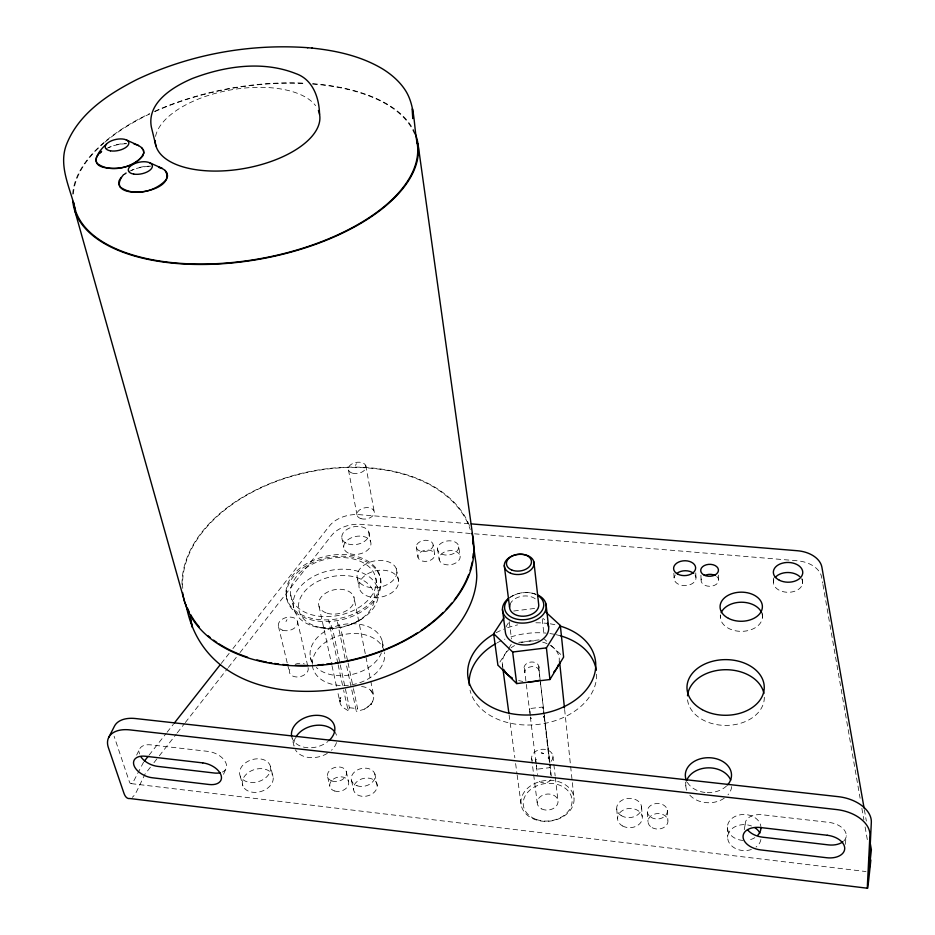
<?xml version="1.0" encoding="UTF-8"?>
<svg xmlns="http://www.w3.org/2000/svg" width="935" height="935" viewBox="0 0 935 935"><rect width="100%" height="100%" fill="white"/><g stroke="black" fill="none" stroke-linecap="round" stroke-linejoin="round"><path stroke-width="0.7" stroke-dasharray="4.67 3.51" d="M339.861 700.479L339.849 701.18L340.153 697.767L339.697 700.899M340.632 700.841C340.445 702.921 339.709 699.287 340.2 701.414L340.2 700.724M802.546 583.604L802.616 577.842M539.133 670.839A7.188 5.072 -7.1 0 0 531.396 666.667A7.188 5.072 -7.1 0 0 524.862 672.581C519.054 660.11 541.786 657.609 539.133 670.839L543.819 711.161M544.112 716.724C543.13 715.135 543.574 718.314 544.077 716.49M530.192 715.696L529.97 708.555L542.417 707.059L543.784 714.036M529.409 709.279L529.829 708.788M530.496 718.267C531.337 716.888 531.22 719.459 530.542 718.384M548.81 758.098C547.922 756.497 548.226 759.594 548.787 757.876M549.558 767.448L549.979 766.981L549.429 767.693L537.239 769.166L536.246 764.748M845.24 844.352L846.28 835.75M530.729 718.571L530.648 717.928L531.162 718.372M548.167 757.876L548.67 758.308L548.6 757.677M744.272 829.696L745.23 824.051M370.844 704.464L372.773 701.495M340.457 698.223L340.924 697.545M543.843 717.04L543.889 716.303L543.492 716.865M536.222 759.337L535.837 759.886L535.884 759.162M353.43 688.674L357.614 708.625L356.387 711.523L346.254 664.201M340.293 665.019L349.409 707.748L348.159 710.647L343.659 690.416M372.562 701.729L373.719 698.223L373.568 694.997L353.851 596.834M223.512 774.297L225.767 769.166M550.411 775.08L550.283 767.273M136.627 755.106L139.724 748.806M285.981 621.576L286.987 619.671M355.464 465.431L356.364 463.725M370.868 704.055L370.529 704.674L371.394 703.693M370.669 704.651L371.031 704.043M511.246 644.39L497.899 665.159M371.172 704.008L365.024 709.034L356.387 711.523M150.371 767.261L144.995 774.145L136.872 790.975A22.265 8.906 -81.3 0 1 132.221 797.345M153.959 762.679L158.436 756.941M159.336 755.796L176.364 734.01M177.264 732.853L184.44 723.678M185.329 722.533L227.462 668.63M228.362 667.485L239.126 653.717M240.014 652.572L331.458 535.591A26.028 16.888 -11 0 1 361.109 524.348L473.04 533.698M143.604 762.095L133.623 781.216A7.223 2.887 -81.3 0 1 129.416 781.87L114.105 736.254M149.027 755.211L166.161 733.426M167.073 732.28L173.384 724.251M221.209 663.488L229.32 653.168M232.932 648.586L329.482 525.914A26.145 16.865 -11 0 1 359.262 514.659L468.412 523.647M542.429 707.234L542.954 707.62M537.064 768.932L536.713 768.605M361.331 619.204L350.695 624.557M368.635 706.533L364.475 708.999M128.785 171.549L134.126 169.247A24.859 12.132 -11.7 0 1 150.839 166.395M106.006 148.7L111.265 146.479A24.38 11.617 -11.8 0 1 128.749 143.733M131.461 170.392L134.126 169.247M108.635 147.59L111.265 146.479M512.286 595.946L513.35 595.49M539.086 639.867L518.785 642.357M513.736 611.011L538.104 608.019M348.089 710.647L342.105 706.848L340.375 704.043L337.535 691.175M333.737 628.343L317.409 627.256M361.565 686.559C366.637 686.839 372.188 689.761 373.568 694.997L370.202 689.726M474.489 533.815L797.216 560.778A27.688 18.677 1 0 1 821.69 577.386L822.683 583.124M349.409 707.748L357.614 708.625M131.309 783.635L866.02 871.56M532.038 593.211L533.16 593.386M560.719 654.418L550.808 645.15M544.497 639.189L546.601 641.176M240.225 776.144L242.948 785.973M270.437 766.443A15.895 11.442 -16.9 0 1 249.879 782.408A15.895 11.442 -16.9 0 1 245.04 763.182A15.895 11.442 -16.9 0 1 270.437 766.443L272.997 776.295A15.813 11.442 -17 0 1 252.567 792.249A15.813 11.442 -17 0 1 247.728 773.011A15.813 11.442 -17 0 1 272.997 776.295M290.727 595.104L294.583 611.011M278.466 626.508L287.29 663.266M287.629 664.68L289.324 671.739M286.122 595.174L286.507 596.846M327.671 776.938L329.821 786.241M297.47 621.272L307.79 666.234M310.432 657.399L312.664 667.216A36.64 25.409 -12.4 0 0 353.196 684.502A36.64 25.409 -12.4 0 0 384.449 652.513M319.01 606.312L331.668 664.294M331.983 665.708L337.231 689.761M346.289 771.527L348.381 781.134M351.56 780.643L353.547 789.818M337.851 663.347L328.699 620.618A58.274 18.49 -83.6 0 1 333.608 633.673L339.989 663.593M338.154 664.773L343.344 688.99M345.062 658.497L337.266 621.436A58.344 18.256 -83.6 0 1 342.093 634.503L347.762 661.594M348.065 663.02L353.138 687.248M374.83 773.864L377.226 785.622A12.062 8.976 -13.7 0 1 359.73 795.814A12.062 8.976 -13.7 0 1 359.005 780.164A12.062 8.976 -13.7 0 1 377.226 785.622M341.824 537.824L343.764 547.524M382.275 641.281L383.888 649.72M348.498 470.141L356.983 514.811M396.288 568.69L398.637 581.196A20.044 13.382 -10.8 0 1 369.652 596.787A20.044 13.382 -10.8 0 1 368.133 573.552A20.044 13.382 -10.8 0 1 398.637 581.196M380.405 578.04A47.954 31.837 -12 0 1 314.534 618.97A47.954 31.837 -12 0 1 305.102 564.611A47.954 31.837 -12 0 1 380.405 578.04L380.72 579.712A47.919 31.848 -12 0 1 314.908 620.653A47.919 31.848 -12 0 1 305.476 566.283A47.919 31.848 -12 0 1 380.72 579.712M368.834 532.108L370.657 541.821M375.788 578.111A43.384 28.798 -12 0 1 317.281 615.99A43.384 28.798 -12 0 1 306.972 567.183A43.384 28.798 -12 0 1 375.788 578.111L377.787 588.98M365.76 465.595L374.129 511.2M357.591 579.256L359.192 587.951M864.349 809.616L866.359 821.082M822.94 584.562L860.118 798.291M861.871 808.331L863.87 819.808M865.109 826.972L867.61 841.325M416.274 546.694L418.038 557.459M433.185 545.128A8.52 5.598 -9.3 0 1 420.54 551.218A8.52 5.598 -9.3 0 1 420.469 541.458A8.52 5.598 -9.3 0 1 433.185 545.128L434.717 554.619A8.473 5.61 -9.3 0 1 422.55 561.105A8.473 5.61 -9.3 0 1 421.697 551.416A8.473 5.61 -9.3 0 1 434.717 554.619M437.557 548.903L439.275 559.925M458.734 546.928A10.659 7.036 -8.7 0 1 442.991 554.572A10.659 7.036 -8.7 0 1 442.711 542.335A10.659 7.036 -8.7 0 1 458.734 546.928L460.149 556.36A10.612 7.048 -8.7 0 1 445.002 564.506A10.612 7.048 -8.7 0 1 443.751 552.363A10.612 7.048 -8.7 0 1 460.149 556.36M502.364 664.61L502.75 667.485M509.084 714.796L514.858 757.817M515.617 763.556L516.962 773.596M517.16 775.021L521.192 805.14M509.271 621.717L511.468 638.874M531.641 758.577L537.216 802.791M524.336 668.198L537.461 774.659M536.082 763.463L535.65 759.711M543.983 712.61L549.85 763.018M550.014 764.456L551.346 775.98M538.572 666.48L544.088 713.989M544.264 715.439L550.119 765.835M544.112 716.596L549.815 765.543M552.901 755.971L553.707 763.112M553.871 764.538L555.168 775.968M555.332 777.394L557.926 800.255M542.253 619.134L544.018 634.888M564.623 709.455L574.043 798.665A26.659 20.43 -6.8 0 1 535.206 819.609A26.659 20.43 -6.8 0 1 533.219 784.255A26.659 20.43 -6.8 0 1 574.043 798.665M616.714 809.032L617.521 818.394M647.347 812.071L647.99 821.585M641.574 806.835L642.216 816.419M667.333 810.306L667.847 820.007M673.866 573.202L674.1 578.601M685.659 782.092L685.811 785.879M695.769 572.875L695.967 578.613M700.923 575.2L701.086 580.658M718.536 575.072L718.688 580.682M727.407 827.089L727.664 837.222M762.341 613.325L762.411 617.649M720.324 614.938L720.359 617.509M773.374 578.017L773.374 582.33M532.26 760.587A10.706 8.018 -6.8 0 1 544.077 749.286A10.706 8.018 -6.8 0 1 550.516 761.99M522.864 681.405A28.611 20.301 -6.8 0 1 518.621 680.516M502.89 667.228A28.611 20.301 -6.8 0 1 509.072 649.439M511.094 647.791A28.611 20.301 -6.8 0 1 514.53 645.582M521.075 642.777A28.611 20.301 -6.8 0 1 535.615 641.001M542.651 642.146A28.611 20.301 -6.8 0 1 548.903 644.566M550.025 645.197A28.611 20.301 -6.8 0 1 559.165 661.664M509.961 604.629A14.656 10.075 -6.8 0 1 521.099 596.39A14.656 10.075 -6.8 0 1 535.743 599.183M550.879 779.79A6.814 4.546 -7.1 0 1 543.527 782.817A6.814 4.546 -7.1 0 1 537.999 779.077M508.137 598.669A22.008 15.147 -6.8 0 1 537.859 595.022M510.498 597.266A19.67 13.522 -6.8 0 1 536.222 594.672M506.092 626.941A21.774 15.17 -6.8 0 1 510.463 620.863M542.896 618.386A21.774 15.17 -6.8 0 1 544.673 619.812M596.624 674.205A63.977 45.838 -6.8 0 1 538.946 724.321A63.977 45.838 -6.8 0 1 470.036 690.229M497.093 642.871A63.977 45.838 -6.8 0 1 504.935 639.143M511.013 636.922A63.977 45.838 -6.8 0 1 546.087 633.112M549.932 633.568A63.977 45.838 -6.8 0 1 554.969 634.444M556.208 634.713A63.977 45.838 -6.8 0 1 560.357 635.777M336.495 742.565A21.949 15.79 -14.6 0 1 331.469 750.267M327.32 753.388A21.949 15.79 -14.6 0 1 295.39 749.788M295.355 737.984A21.949 15.79 -14.6 0 0 294.034 746.048L291.919 737.493A22.054 15.778 -14.5 0 0 306.61 747.638A22.054 15.778 -14.5 0 0 327.94 741.502M334.216 731.17A21.949 15.79 -14.6 0 1 337.079 738.498M760.903 839.478A16.69 12.985 2 0 1 755.994 847.087M751.389 849.494A16.69 12.985 2 0 1 727.664 837.339A16.69 12.985 2 0 1 751.495 825.979M731.684 786.58A22.978 17.461 0 0 1 727.991 794.844M724.239 798.198A22.978 17.461 0 0 1 689.796 795.147M686.722 790.204A22.978 17.461 0 0 1 686.337 781.531M312.313 664.376A36.64 25.409 -12.4 0 1 344.805 634.362A36.64 25.409 -12.4 0 1 384.156 651.134M695.079 574.978A10.963 7.433 -2.1 0 1 684.736 585.614A10.963 7.433 -2.1 0 1 675.304 574.978M762.072 614.003A21.061 14.574 -0.2 0 1 742.121 631.347A21.061 14.574 -0.2 0 1 720.488 615.078M764.316 697.241A38.44 27.84 -0.1 0 1 727.418 725.385A38.44 27.84 -0.1 0 1 687.529 699.544M716.783 576.486A8.812 5.984 -1.4 0 1 716.339 584.317A8.812 5.984 -1.4 0 1 704.873 585.298A8.812 5.984 -1.4 0 1 702.01 577.748M222.331 772.088A16.234 9.724 22.8 0 0 224.622 760.634A16.234 9.724 22.8 0 0 207.979 751.389L150.897 744.868A16.152 9.56 23.8 0 0 139.49 753.972M801.517 578.718A14.633 9.888 0.9 0 1 789.082 592.276A14.633 9.888 0.9 0 1 773.818 579.875M726.612 785.903A23.095 17.449 -0.1 0 1 706.194 792.541M704.99 792.436A23.095 17.449 -0.1 0 1 686.874 781.473M381.422 652.805A36.816 25.385 -12.3 0 1 352.179 674.427A36.816 25.385 -12.3 0 1 316.299 667.461M312.5 662.751A36.816 25.385 -12.3 0 1 340.714 624.966A36.816 25.385 -12.3 0 1 382.766 646.962M754.837 837.655A16.783 12.996 1.9 0 1 747.217 840.296M742.986 840.425A16.783 12.996 1.9 0 1 727.407 827.183A16.783 12.996 1.9 0 1 743.173 814.49A16.783 12.996 1.9 0 1 760.821 826.061M496.134 632.738A64.293 45.815 -6.8 0 1 503.977 629.08M507.588 627.724A64.293 45.815 -6.8 0 1 517.604 624.884M535.872 622.792A64.293 45.815 -6.8 0 1 548.962 623.633M550.271 623.832A64.293 45.815 -6.8 0 1 555.425 624.825M843.709 841.079A17.753 11.173 9.9 0 0 844.095 829.812A17.753 11.173 9.9 0 0 828.959 822.403L762.446 814.794A17.52 11.056 11.3 0 0 745.873 827.019M308.106 667.637A9.642 6.662 -13.9 0 1 296.477 676.975A9.642 6.662 -13.9 0 1 291.475 666.737M295.285 664.282A9.642 6.662 -13.9 0 1 304.331 663.932M182.769 588.384A147.181 96.34 -11.9 0 1 309.345 471.965A147.181 96.34 -11.9 0 1 470.258 529.596M182.009 584.387A147.777 96.726 -11.9 0 1 310.326 471.415A147.777 96.726 -11.9 0 1 469.931 526.931M72.696 194.129A175.032 86.674 -10.3 0 1 149.413 113.731M154.555 111.358A175.032 86.674 -10.3 0 1 305.745 83.25M312.793 83.706A175.032 86.674 -10.3 0 1 414.976 133.156M73.397 194.024A174.342 86.324 -10.3 0 1 103.843 143.102M104.907 142.19A174.342 86.324 -10.3 0 1 149.775 113.93M154.906 111.569A174.342 86.324 -10.3 0 1 305.523 83.566M312.535 84.021A174.342 86.324 -10.3 0 1 414.836 134.582M116.489 144.726A24.38 11.617 -11.8 0 1 126.342 143.476M139.444 167.435A24.859 12.132 -11.7 0 1 150.734 166.161M155.561 136.393A83.367 39.866 -10.1 0 1 228.28 90.368A83.367 39.866 -10.1 0 1 315.598 105.678M541.751 752.944L541.108 752.92L543.609 753.458L541.751 752.944M541.634 808.927A10.46 8.018 -6.8 0 0 558.02 802.265A10.46 8.018 -6.8 0 0 543.247 794.984A10.46 8.018 -6.8 0 0 541.634 808.927M536.339 819.469A24.509 18.793 -6.8 0 0 572.068 800.22A24.509 18.793 -6.8 0 0 534.551 786.943A24.509 18.793 -6.8 0 0 536.339 819.469M334.672 791.01A9.654 7.129 -14.6 0 0 348.743 782.887A9.654 7.129 -14.6 0 0 334.286 778.528A9.654 7.129 -14.6 0 0 334.672 791.01M652.151 827.685A9.993 7.749 -2 0 0 667.917 821.947A9.993 7.749 -2 0 0 653.869 814.303A9.993 7.749 -2 0 0 652.151 827.685M622.593 825.979A12.412 9.619 -3.2 0 0 642.263 818.838A12.412 9.619 -3.2 0 0 624.942 809.359A12.412 9.619 -3.2 0 0 622.593 825.979M350.181 553.765A13.78 8.964 -11 0 0 370.985 544.041A13.78 8.964 -11 0 0 350.894 537.999A13.78 8.964 -11 0 0 350.181 553.765M366.847 586.759A20.138 13.37 -10.7 0 0 396.919 572.115A20.138 13.37 -10.7 0 0 367.163 563.337A20.138 13.37 -10.7 0 0 366.847 586.759M348.264 544.041A13.838 8.953 -10.9 0 0 369.161 534.329A13.838 8.953 -10.9 0 0 348.989 528.31A13.838 8.953 -10.9 0 0 348.264 544.041M650.982 817.307A10.04 7.749 -2 0 0 667.251 812.328A10.04 7.749 -2 0 0 653.799 804.018A10.04 7.749 -2 0 0 650.982 817.307M331.96 780.982A9.701 7.129 -14.5 0 0 346.546 773.374A9.701 7.129 -14.5 0 0 332.451 768.406A9.701 7.129 -14.5 0 0 331.96 780.982M357.03 785.739A12.132 8.964 -13.6 0 0 375.18 776.179A12.132 8.964 -13.6 0 0 357.404 769.972A12.132 8.964 -13.6 0 0 357.03 785.739M621.156 815.554A12.482 9.619 -3.3 0 0 641.445 809.359A12.482 9.619 -3.3 0 0 624.872 799.039A12.482 9.619 -3.3 0 0 621.156 815.554M352.542 473.203A8.964 5.563 -10.3 0 0 366.017 467.033A8.964 5.563 -10.3 0 0 352.869 463.433A8.964 5.563 -10.3 0 0 352.542 473.203M361.085 518.68A8.777 5.61 -10.5 0 0 374.339 512.59A8.777 5.61 -10.5 0 0 361.518 508.815A8.777 5.61 -10.5 0 0 361.085 518.68M327.133 613.22A18.092 12.12 -12 0 0 354.342 599.954A18.092 12.12 -12 0 0 327.963 591.878A18.092 12.12 -12 0 0 327.133 613.22M282.709 630.248A9.864 6.627 -13.6 0 0 297.669 623.002A9.864 6.627 -13.6 0 0 283.539 618.503A9.864 6.627 -13.6 0 0 282.709 630.248M312.512 625.936A43.139 28.845 -12 0 0 378.348 595.443A43.139 28.845 -12 0 0 316.498 574.967A43.139 28.845 -12 0 0 312.512 625.936M315.668 626.24A38.475 25.783 -12.1 0 0 374.432 599.066A38.475 25.783 -12.1 0 0 319.326 580.682A38.475 25.783 -12.1 0 0 315.668 626.24"/><path stroke-width="1.4" d="M870.859 859.966L868.79 879.204A24.403 0.678 -85.1 0 1 867.505 883.154L869.912 835.387A34.198 21.54 9.7 0 0 836.591 809.558L129.907 729.896A31.019 18.303 24.1 0 0 108.366 747.556L123.911 793.16A22.265 8.906 -81.3 0 0 129.778 798.513L867.563 888.25M106.403 144.177C99.776 149.834 88.802 163.52 103.247 167.295C117.249 170.252 137.34 167.377 143.803 152.989L143.511 150.325L141.536 147.601A24.38 11.617 -11.8 0 0 138.322 145.626M108.635 737.598L114.397 726.296A30.832 18.338 24.2 0 1 135.598 718.547L838.228 796.655A33.976 21.563 9.6 0 1 871.326 822.414L868.919 871.899L871.385 849.751L870.123 842.587M123.478 174.728C100.664 202.708 179.719 193.919 165.121 170.474A24.859 12.132 -11.7 0 0 158.529 167.318M504 617.813L493.622 633.673L497.899 665.159L516.704 683.59L549.944 679.523L563.618 657.118L560.346 625.503L546.075 612.367M549.944 679.523L546.414 647.885L560.346 625.503M144.516 760.95L148.116 756.357M174.284 723.106L220.298 664.633M99.133 153.515L101.599 151.4L99.145 153.644M121.036 177.44L119.107 180.665L118.687 183.809L119.797 186.684C133.273 197.203 155.911 191.757 166.477 179.31L167.552 176.096L167.084 173.092L165.121 170.474M97.649 154.929L98.327 154.38L96.387 157.489L95.919 160.516L96.948 163.274C110.201 173.419 132.139 167.973 142.693 156.075L143.803 152.989L143.394 150.103L141.536 147.601M124.332 174.331L126.12 173.045M493.622 633.673L512.66 652.022L546.414 647.885M307.849 47.708L307.323 47.662C249.306 43.571 190.132 54.417 137.515 79.241L137.013 79.475C108.74 93.862 79.311 113.018 66.876 143.581C57.538 165.916 70.885 189.022 75.525 210.632M471.322 523.892L797.321 550.727A27.816 18.653 0.9 0 1 821.912 567.3L864.104 808.179M311.799 48.071C336.401 50.595 361.319 56.147 382.731 69.015C391.146 74.262 398.871 80.842 404.528 89.059C415.608 104.989 413.434 125.746 417.314 143.873M307.323 47.662L312.348 48.117M149.577 162.713L162.071 168.335A24.859 12.132 -11.7 0 0 158.716 167.143M126.167 139.864L138.579 145.533A24.38 11.617 -11.8 0 0 134.114 144.119M74.835 210.807L185.06 603.262M186.007 604.419C207.734 726.179 390.07 705.037 452.248 632.644L452.645 632.177C466.226 616.457 476.266 596.822 476.792 575.703L476.125 564.436L472.713 540.044A147.181 96.34 -11.9 0 1 473.18 544.077M155.923 145.848L151.341 126.973C146.783 102.815 172.776 86.967 191.511 78.867L191.956 78.657C224.435 66.151 262.454 60.389 295.67 73.549C312.839 79.346 319.186 97.684 319.56 114.35M417.992 143.78L473.297 539.962M502.936 668.911L508.897 713.37M512.66 652.022L516.704 683.59M502.457 609.445L505.367 632.235A21.774 15.17 -6.8 0 0 531.688 644.308A21.774 15.17 -6.8 0 0 547.326 623.154M504.281 565.546L509.563 607.177M533.897 561.923L538.595 603.624A14.656 10.075 -6.8 0 1 523.588 616.223A14.656 10.075 -6.8 0 1 509.961 604.629M546.028 604.115L548.6 626.941M559.609 661.98L564.471 708.017M558.569 664.329A28.611 20.301 -6.8 0 1 553.719 672.125M539.472 680.271A28.611 20.301 -6.8 0 1 528.275 681.814M512.31 677.98A28.611 20.301 -6.8 0 1 503.907 669.74M537.461 595.326A19.67 13.522 -6.8 0 1 538.969 614.096A19.67 13.522 -6.8 0 1 511.796 617.427A19.67 13.522 -6.8 0 1 508.617 598.856M537.859 595.022A22.008 15.147 -6.8 0 1 541.33 616.434A22.008 15.147 -6.8 0 1 510.066 620.267A22.008 15.147 -6.8 0 1 508.137 598.669M469.23 685.098A63.977 45.838 -6.8 0 1 495.854 643.56M560.357 635.777A63.977 45.838 -6.8 0 1 596.273 670.325M295.892 737.002A21.949 15.79 -14.6 0 1 314.569 725.513A21.949 15.79 -14.6 0 1 334.216 731.17M686.687 780.48A22.978 17.461 0 0 1 708.508 767.834A22.978 17.461 0 0 1 730.702 780.082M687.517 695.804A38.44 27.84 -0.1 0 1 724.333 669.74A38.44 27.84 -0.1 0 1 763.907 693.501M721.201 612.694A21.061 14.574 -0.2 0 1 741.548 602.222A21.061 14.574 -0.2 0 1 761.674 612.822M676.846 573.4A10.963 7.433 -2.1 0 1 693.676 573.412M755.001 827.767A16.69 12.985 2 0 1 759.863 833.05M220.333 772.754A16.234 9.724 22.8 0 1 214.255 773.011L157.758 766.396A16.152 9.56 23.8 0 1 140.893 756.812M704.873 575.457A8.812 5.984 -1.4 0 1 715.205 575.469M775.138 577.585A14.633 9.888 0.9 0 1 799.706 576.556M559.703 625.924A64.293 45.815 -6.8 0 1 584.071 692.321A64.293 45.815 -6.8 0 1 486.89 704.382A64.293 45.815 -6.8 0 1 493.68 634.129M291.603 736.149A22.054 15.778 -14.5 0 1 319.922 715.509A22.054 15.778 -14.5 0 1 328.945 740.637M686.372 780.398A23.095 17.449 -0.1 0 1 711.804 757.899A23.095 17.449 -0.1 0 1 727.5 784.979M842.856 841.804A17.753 11.173 9.9 0 1 828.328 844.878L762.598 837.187A17.52 11.056 11.3 0 1 747.626 829.894M760.938 827.148A16.783 12.996 1.9 0 1 757.736 835.317M473.25 553.649A147.181 96.34 -11.9 0 1 472.853 557.821M472.198 562.005A147.181 96.34 -11.9 0 1 470.083 570.443M468.692 574.499A147.181 96.34 -11.9 0 1 454.328 599.884M451.745 603.098A147.181 96.34 -11.9 0 1 446.135 609.41M443.108 612.495A147.181 96.34 -11.9 0 1 428.23 625.316M427.108 626.158A147.181 96.34 -11.9 0 1 421.288 630.283M417.664 632.679A147.181 96.34 -11.9 0 1 400.788 642.322M399.549 642.941A147.181 96.34 -11.9 0 1 384.11 649.837M382.789 650.363A147.181 96.34 -11.9 0 1 367.841 655.575M366.462 655.996A147.181 96.34 -11.9 0 1 335.221 663.02M332.334 663.441A147.181 96.34 -11.9 0 1 326.572 664.154M323.685 664.458A147.181 96.34 -11.9 0 1 317.923 664.949M307.895 665.428A147.181 96.34 -11.9 0 1 295.156 665.346M288.19 664.96A147.181 96.34 -11.9 0 1 282.686 664.469M278.618 664.014A147.181 96.34 -11.9 0 1 274.574 663.464M271.921 663.055A147.181 96.34 -11.9 0 1 269.28 662.599M266.674 662.12A147.181 96.34 -11.9 0 1 256.926 659.923M247.611 657.2A147.181 96.34 -11.9 0 1 238.764 653.986M237.548 653.483A147.181 96.34 -11.9 0 1 219.035 643.876M216.815 642.415A147.181 96.34 -11.9 0 1 213.612 640.148M210.223 637.53A147.181 96.34 -11.9 0 1 208.061 635.73M199.365 627.093A147.181 96.34 -11.9 0 1 190.6 614.564M189.291 612.074A147.181 96.34 -11.9 0 1 187.549 608.264M471.965 533.359A147.777 96.726 -11.9 0 1 346.756 661.407A147.777 96.726 -11.9 0 1 182.617 592.58M415.502 134.453A175.032 86.674 -10.3 0 1 265.622 258.048A175.032 86.674 -10.3 0 1 72.801 201.177M416.823 141.173A174.342 86.324 -10.3 0 1 260.129 258.679A174.342 86.324 -10.3 0 1 73.643 202.427M318.403 110.505A83.367 39.866 -10.1 0 1 245.438 168.277A83.367 39.866 -10.1 0 1 155.152 140.507M202.743 762.89L145.357 756.24A16.246 9.537 23.7 0 0 133.915 765.251A16.246 9.537 23.7 0 0 152.323 777.768L209.124 784.5A16.327 9.701 22.8 0 0 221.151 775.477A16.327 9.701 22.8 0 0 202.743 762.89M827.288 835.271L760.354 827.522A17.636 11.045 11.4 0 0 743.056 836.673A17.636 11.045 11.4 0 0 760.541 849.892L826.669 857.734A17.87 11.162 10 0 0 844.714 848.583A17.87 11.162 10 0 0 827.288 835.271M192.388 627.175L189.945 616.492L192.388 627.175M412.732 118.488L412.417 108.881L412.732 118.488M510.498 573.167A14.948 10.028 -6.8 0 0 534.002 564.448A14.948 10.028 -6.8 0 0 513.034 555.659A14.948 10.028 -6.8 0 0 510.498 573.167M511.667 569.976A12.564 8.415 -6.8 0 0 531.419 562.66A12.564 8.415 -6.8 0 0 513.818 555.273A12.564 8.415 -6.8 0 0 511.667 569.976M704.113 575.083A8.859 5.972 -1.4 0 0 718.361 571.04A8.859 5.972 -1.4 0 0 706.299 564.798A8.859 5.972 -1.4 0 0 704.113 575.083M677.746 574.125A11.01 7.422 -2.1 0 0 695.511 569.076A11.01 7.422 -2.1 0 0 680.633 561.339A11.01 7.422 -2.1 0 0 677.746 574.125M728.447 618.351A21.154 14.551 -0.3 0 0 762.224 608.486A21.154 14.551 -0.3 0 0 733.017 593.328A21.154 14.551 -0.3 0 0 728.447 618.351M702.29 709.677A38.639 27.828 -0.2 0 0 763.953 690.848A38.639 27.828 -0.2 0 0 710.623 661.828A38.639 27.828 -0.2 0 0 702.29 709.677M779.369 580.238A14.703 9.876 0.8 0 0 802.674 573.517A14.703 9.876 0.8 0 0 782.151 563.244A14.703 9.876 0.8 0 0 779.369 580.238M133.728 174.097A12.248 5.926 -11.6 0 0 152.37 166.477A12.248 5.926 -11.6 0 0 134.885 163.508A12.248 5.926 -11.6 0 0 133.728 174.097M110.482 150.839A12.003 5.668 -11.8 0 0 128.82 143.476A12.003 5.668 -11.8 0 0 111.803 140.659A12.003 5.668 -11.8 0 0 110.482 150.839"/></g></svg>
